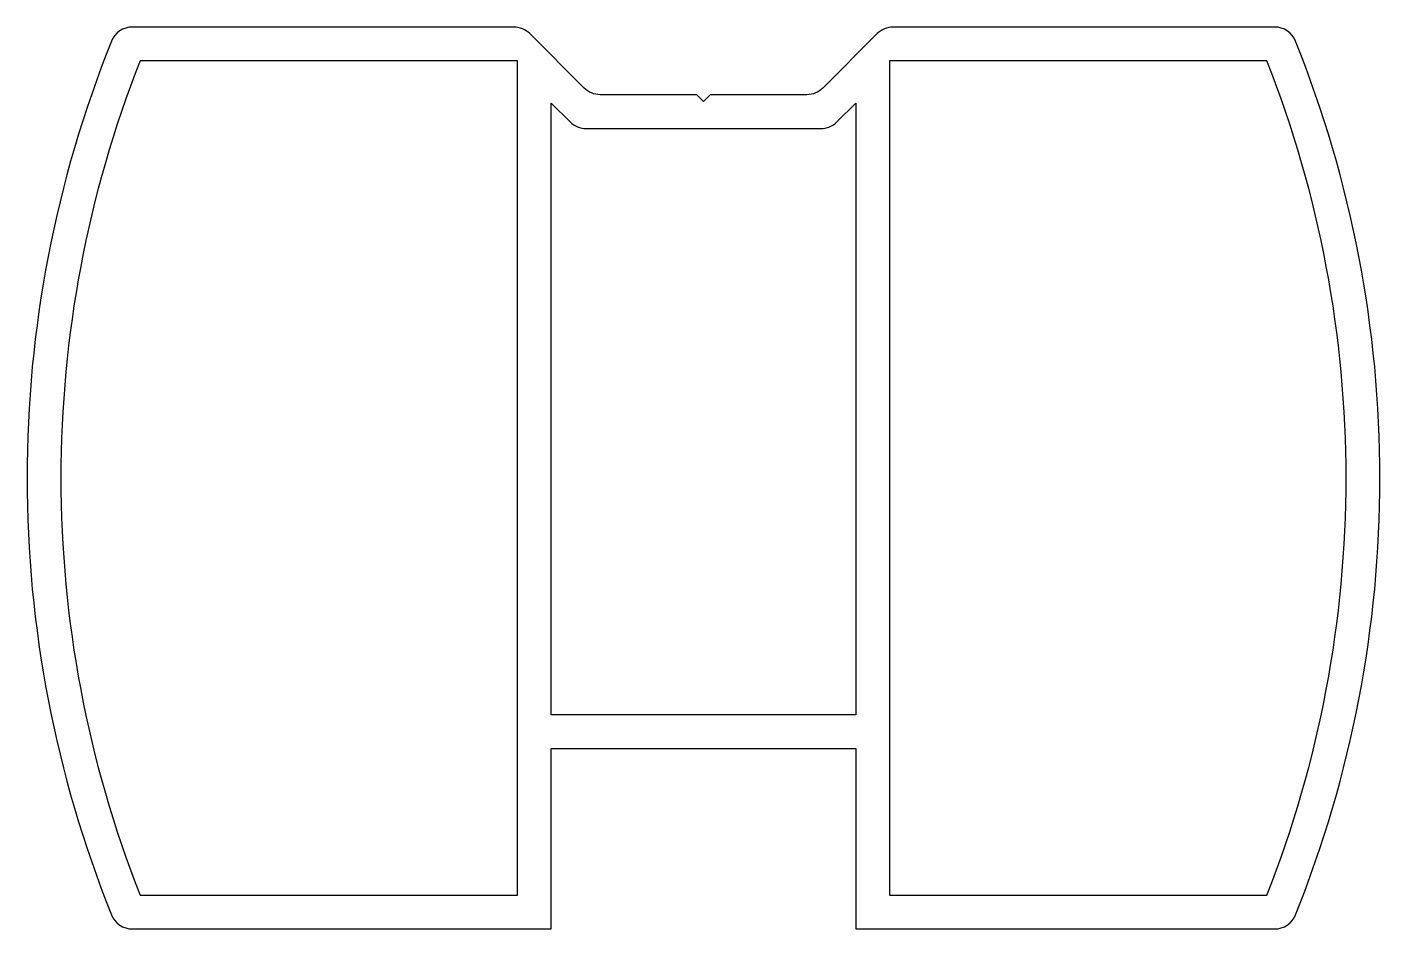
# Model space of a CAD drawing. Extents: x 217.6 to 277.6, y 231.4 to 271.4.
import ezdxf

# ---------------------------------------------------------------- set-up
doc = ezdxf.new("R2010")
doc.units = 0
doc.layers.add('ANA', color=220, linetype='CONTINUOUS')

msp = doc.modelspace()

# ---------------------------------------------------------------- linework, layer by layer
at = {"layer": 'ANA'}
for points in [[(221.3, 232.056, 0.306337), (222.228, 231.429), (240.807, 231.429), (240.807, 239.429), (254.307, 239.429), (254.307, 231.429), (272.886, 231.429, 0.306337), (273.814, 232.056, 0.19323), (273.814, 270.801, 0.306337), (272.886, 271.429), (255.971, 271.429, 0.198912), (255.264, 271.136), (252.85, 268.722, -0.198912), (252.143, 268.429), (247.857, 268.429), (247.557, 268.129), (247.257, 268.429), (242.971, 268.429, -0.198912), (242.264, 268.722), (239.85, 271.136, 0.198912), (239.143, 271.429), (222.228, 271.429, 0.306337), (221.3, 270.801, 0.19323)], [(222.568, 232.929), (239.307, 232.929), (239.307, 269.929), (222.568, 269.929, 0.189764)], [(272.546, 232.929, 0.189764), (272.546, 269.929), (255.807, 269.929), (255.807, 232.929)], [(240.807, 240.929), (240.807, 268.058), (241.643, 267.222, 0.198912), (242.35, 266.929), (247.557, 266.929), (252.764, 266.929, 0.198912), (253.471, 267.222), (254.307, 268.058), (254.307, 240.929)]]:
    msp.add_lwpolyline(points, format="xyb", close=True, dxfattribs=at)

doc.saveas('drawing.dxf')
